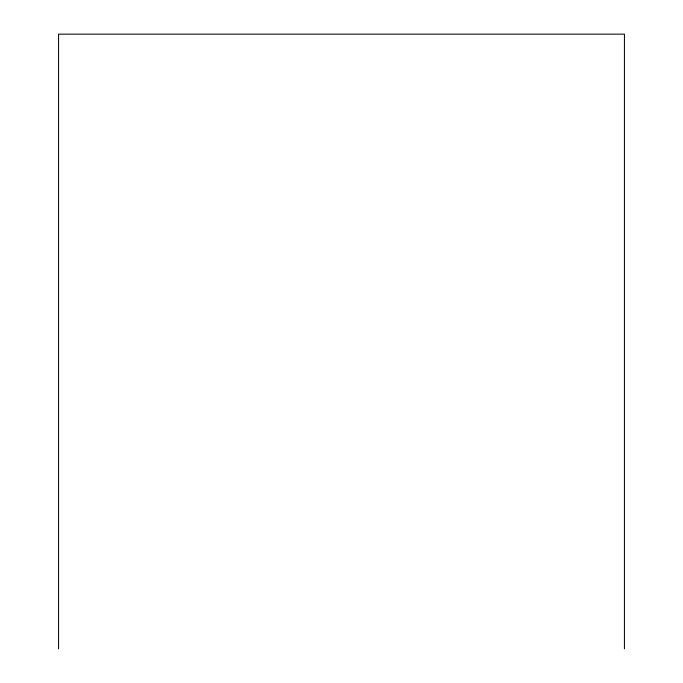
<?xml version="1.0" encoding="UTF-8"?>
<svg xmlns="http://www.w3.org/2000/svg" width="683" height="683" viewBox="0 0 683 683"><rect width="100%" height="100%" fill="white"/><g stroke="black" fill="none" stroke-linecap="round" stroke-linejoin="round"><path stroke-width="1.02" d="M624.433 648.85L624.433 34.15L58.567 34.15L58.567 648.85"/></g></svg>
